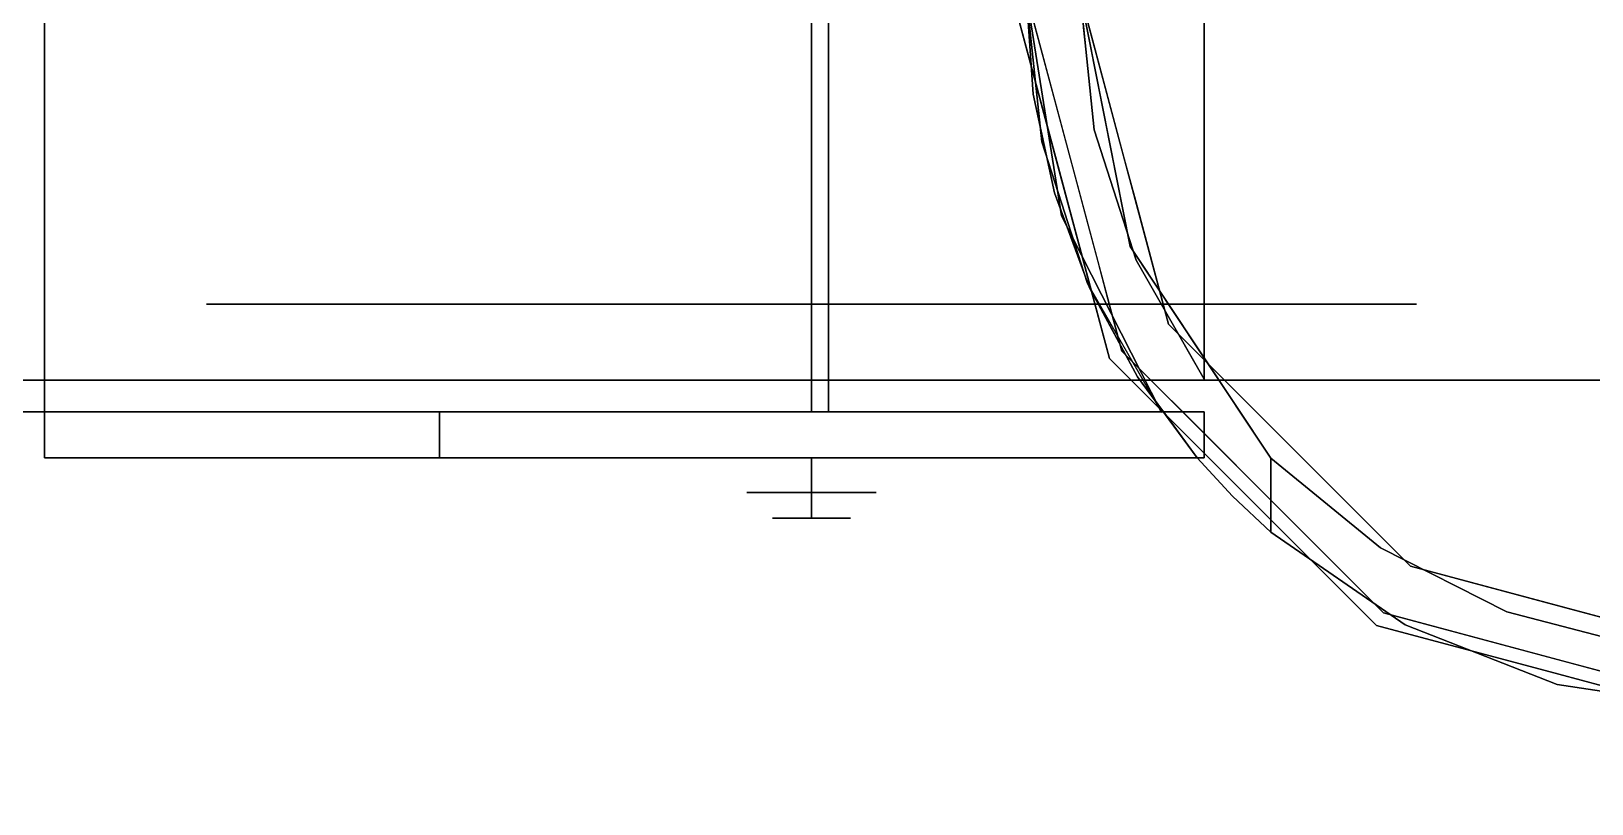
# Model space of a CAD drawing. Header units: millimetres. Extents: x -1 to 1346, y -1098 to 14.
# Drawn here: x 1192.1 to 1269, y -635.1 to -597 of the extents above; entities that cross this region are included whole.
import ezdxf

# ---------------------------------------------------------------- set-up
doc = ezdxf.new("R2010")
doc.units = ezdxf.units.MM
doc.layers.add('IQ_200_3D', color=1, linetype='Continuous')
doc.layers.add('IQ_204_3D', color=7, linetype='Continuous')

# ---------------------------------------------------------------- blocks, each defined once
blk = doc.blocks.new('hpp_cutout_2c_l_3d')
at = {"layer": 'IQ_200_3D'}
mesh = blk.add_polyface(dxfattribs=at)
corners = [(1345, 0, 50), (0, 0, 50), (0, -700, 50), (1345, -700, 50)]
mesh.append_faces([[corners[k] for k in face] for face in [(0, 1, 2, 3)]])
mesh = blk.add_polyface(dxfattribs=at)
corners = [(1345, -700, 0), (0, -700, 0), (0, 0, 0), (1345, 0, 0)]
mesh.append_faces([[corners[k] for k in face] for face in [(0, 1, 2, 3)]])

msp = doc.modelspace()

# ---------------------------------------------------------------- linework, layer by layer
at = {"layer": 'IQ_200_3D'}
msp.add_3dface([(1343, -645, 155), (2, -645, 155), (2, 0, 155), (1343, 0, 155)], dxfattribs=at)
at = {"layer": 'IQ_204_3D'}
for points, invisible_edges in [([(1192.739, -618.043, 109.985), (1241.477, -600.137, 109.985), (1241.125, -595.173, 109.985), (1192.739, -572.273, 109.985)], 5), ([(1192.739, -572.273, 109.985), (1192.739, -572.273, 105.995), (1192.739, -574.532, 105.995), (1192.739, -618.043, 109.985)], 4), ([(1192.739, -615.784, 105.995), (1192.739, -618.043, 105.995), (1192.739, -618.043, 109.985), (1192.739, -574.532, 105.995)], 4), ([(1241.125, -595.173, 105.995), (1241.89, -602.471, 105.995), (1192.739, -615.813, 105.995), (1192.739, -574.532, 105.995)], 10), ([(1199.668, -576.123, 12.079), (1199.668, -614.223, 12.079), (1190.83, -614.223, 19.127), (1190.83, -576.123, 19.127)], 5), ([(1190.83, -614.223, 82.473), (1199.668, -614.223, 89.521), (1199.668, -576.123, 89.521), (1190.83, -576.123, 82.473)], 10), ([(1199.668, -614.223, 89.521), (1208.506, -614.223, 96.569), (1208.506, -576.123, 96.569), (1199.668, -576.123, 89.521)], 10), ([(1199.668, -614.223, 12.079), (1199.668, -576.123, 12.079), (1208.506, -576.123, 5.031), (1208.506, -614.223, 5.031)], 5), ([(1208.506, -614.223, 5.031), (1208.506, -576.123, 5.031), (1216.55, -614.223, 3.195)], 3), ([(1216.55, -614.223, 98.405), (1208.506, -576.123, 96.569), (1208.506, -614.223, 96.569)], 3), ([(1216.55, -614.223, 3.195), (1208.506, -576.123, 5.031), (1219.526, -576.123, 2.515)], 13), ([(1208.506, -576.123, 96.569), (1216.55, -614.223, 98.405), (1219.526, -576.123, 99.085)], 3), ([(1230.547, -614.223), (1216.55, -614.223, 3.195), (1219.526, -576.123, 2.515)], 14), ([(1230.547, -614.223, 101.6), (1219.526, -576.123, 99.085), (1216.55, -614.223, 98.405)], 3), ([(1230.547, -576.123), (1230.547, -614.223), (1219.526, -576.123, 2.515)], 2), ([(1230.547, -614.223, 101.6), (1230.547, -576.123, 101.6), (1219.526, -576.123, 99.085)], 12), ([(1230.547, -576.123, 101.6), (1230.547, -614.223, 101.6), (1241.568, -576.123, 99.085)], 2), ([(1230.547, -614.223, 101.6), (1244.544, -614.223, 98.405), (1241.568, -576.123, 99.085)], 14), ([(1230.547, -614.223), (1241.568, -576.123, 2.515), (1244.544, -614.223, 3.195)], 3), ([(1230.547, -614.223), (1230.547, -576.123), (1241.568, -576.123, 2.515)], 12), ([(1244.544, -614.223, 98.405), (1252.588, -576.123, 96.569), (1241.568, -576.123, 99.085)], 13), ([(1252.588, -576.123, 5.031), (1244.544, -614.223, 3.195), (1241.568, -576.123, 2.515)], 3), ([(1246.544, -608.305, 109.985), (1249.889, -614.165, 109.985), (1249.889, -576.181, 109.985), (1243.78, -595.173, 109.985)], 12), ([(1252.588, -614.223, 96.569), (1252.588, -576.123, 96.569), (1244.544, -614.223, 98.405)], 3), ([(1244.544, -614.223, 3.195), (1252.588, -576.123, 5.031), (1252.588, -614.223, 5.031)], 3), ([(1246.544, -582.04, 105.995), (1249.889, -576.181, 105.995), (1249.889, -614.165, 105.995), (1246.544, -608.305, 105.995)], 8), ([(1252.588, -576.123, 96.569), (1252.588, -614.223, 96.569), (1261.426, -614.223, 89.521), (1261.426, -576.123, 89.521)], 5), ([(1252.588, -614.223, 5.031), (1252.588, -576.123, 5.031), (1261.426, -576.123, 12.079), (1261.426, -614.223, 12.079)], 5), ([(1270.264, -576.123, 19.127), (1270.264, -614.223, 19.127), (1261.426, -614.223, 12.079), (1261.426, -576.123, 12.079)], 5), ([(1261.426, -576.123, 89.521), (1261.426, -614.223, 89.521), (1270.264, -614.223, 82.473), (1270.264, -576.123, 82.473)], 5), ([(1244.478, -588.463, 105.995), (1246.544, -582.04, 105.995), (1246.544, -608.305, 105.995), (1244.478, -601.883, 105.995)], 10), ([(1243.78, -595.173, 105.995), (1244.478, -588.463, 105.995), (1244.478, -601.883, 105.995)], 2), ([(1240.414, -595.173, 155), (1242.631, -603.446, 117.107), (1242.821, -604.158, 155)], 3), ([(1240.414, -595.173, 155), (1240.414, -595.173, 117.107), (1242.631, -603.446, 117.107)], 12), ([(1243.78, -595.173, 116.938), (1241.125, -595.173, 116.938), (1245.845, -612.788, 116.938), (1248.144, -611.46, 116.938)], 4), ([(1241.125, -595.173, 116.938), (1241.125, -595.173, 109.985), (1242.305, -599.577, 116.938)], 2), ([(1241.125, -595.173, 109.985), (1241.477, -600.137, 109.985), (1242.305, -599.577, 116.938)], 14), ([(1241.89, -602.471, 105.995), (1241.125, -595.173, 105.995), (1241.125, -595.173, 52.717)], 12), ([(1241.125, -595.173, 52.717), (1242.871, -606.126, 52.717), (1241.89, -602.471, 105.995)], 14), ([(1241.125, -595.173, 52.717), (1243.78, -595.173, 52.717), (1242.871, -606.126, 52.717)], 2), ([(1246.257, -607.632, 52.717), (1247.784, -615.784, 52.717), (1242.871, -606.126, 52.717), (1243.78, -595.173, 52.717)], 5), ([(1243.78, -595.173, 109.985), (1244.478, -601.883, 109.985), (1246.544, -608.305, 109.985)], 12), ([(1243.78, -595.173, 52.717), (1243.78, -595.173, 105.995), (1245.018, -601.403, 52.717)], 2), ([(1244.478, -601.883, 105.995), (1245.018, -601.403, 52.717), (1243.78, -595.173, 105.995)], 3), ([(1244.325, -597.209, 116.938), (1243.954, -596.85, 109.985), (1243.78, -595.173, 116.938)], 3), ([(1244.325, -597.209, 116.938), (1244.129, -598.528, 109.985), (1243.954, -596.85, 109.985)], 13), ([(1244.325, -597.209, 116.938), (1244.871, -599.245, 116.938), (1244.129, -598.528, 109.985)], 14), ([(1244.304, -600.206, 109.985), (1244.129, -598.528, 109.985), (1244.871, -599.245, 116.938)], 14), ([(1241.477, -600.137, 109.985), (1242.895, -601.778, 116.938), (1242.305, -599.577, 116.938)], 13), ([(1244.304, -600.206, 109.985), (1244.871, -599.245, 116.938), (1245.416, -601.281, 116.938)], 13), ([(1241.477, -600.137, 109.985), (1192.739, -618.043, 109.985), (1242.523, -604.997, 109.985)], 3), ([(1242.895, -601.778, 116.938), (1241.477, -600.137, 109.985), (1242, -602.567, 109.985)], 13), ([(1244.478, -601.883, 109.985), (1244.304, -600.206, 109.985), (1245.416, -601.281, 116.938)], 14), ([(1245.416, -601.281, 116.938), (1245.962, -603.317, 116.938), (1244.478, -601.883, 109.985)], 14), ([(1244.478, -601.883, 105.995), (1246.257, -607.632, 52.717), (1245.018, -601.403, 52.717)], 13), ([(1242, -602.567, 109.985), (1243.485, -603.98, 116.938), (1242.895, -601.778, 116.938)], 13), ([(1246.257, -607.632, 52.717), (1244.478, -601.883, 105.995), (1246.544, -608.305, 105.995)], 13), ([(1244.995, -603.489, 109.985), (1244.478, -601.883, 109.985), (1245.962, -603.317, 116.938)], 14), ([(1192.739, -615.813, 105.995), (1241.89, -602.471, 105.995), (1244.149, -609.452, 105.995)], 13), ([(1241.89, -602.471, 105.995), (1242.871, -606.126, 52.717), (1244.149, -609.452, 105.995)], 3), ([(1243.485, -603.98, 116.938), (1242, -602.567, 109.985), (1242.523, -604.997, 109.985)], 13), ([(1245.229, -613.143, 117.107), (1242.821, -604.158, 155), (1242.631, -603.446, 117.107)], 3), ([(1245.511, -605.094, 109.985), (1244.995, -603.489, 109.985), (1245.962, -603.317, 116.938)], 14), ([(1245.962, -603.317, 116.938), (1246.507, -605.353, 116.938), (1245.511, -605.094, 109.985)], 14), ([(1243.485, -603.98, 116.938), (1242.523, -604.997, 109.985), (1244.075, -606.182, 116.938)], 3), ([(1245.229, -613.143, 155), (1242.821, -604.158, 155), (1245.229, -613.143, 117.107)], 14), ([(1244.244, -609.665, 109.985), (1242.523, -604.997, 109.985), (1192.739, -618.043, 109.985)], 14), ([(1244.075, -606.182, 116.938), (1242.523, -604.997, 109.985), (1243.384, -607.331, 109.985)], 13), ([(1245.511, -605.094, 109.985), (1246.507, -605.353, 116.938), (1246.028, -606.7, 109.985)], 3), ([(1247.053, -607.389, 116.938), (1246.028, -606.7, 109.985), (1246.507, -605.353, 116.938)], 3), ([(1247.784, -615.784, 52.717), (1244.149, -609.452, 105.995), (1242.871, -606.126, 52.717)], 3), ([(1243.384, -607.331, 109.985), (1244.665, -608.384, 116.938), (1244.075, -606.182, 116.938)], 13), ([(1246.544, -608.305, 109.985), (1246.028, -606.7, 109.985), (1247.053, -607.389, 116.938)], 14), ([(1244.665, -608.384, 116.938), (1243.384, -607.331, 109.985), (1244.244, -609.665, 109.985)], 13), ([(1247.053, -607.389, 116.938), (1247.598, -609.424, 116.938), (1246.544, -608.305, 109.985)], 14), ([(1247.784, -615.784, 52.717), (1246.257, -607.632, 52.717), (1249.889, -615.784, 52.717)], 3), ([(1249.889, -615.784, 52.717), (1246.257, -607.632, 52.717), (1253.181, -618.066, 52.717)], 13), ([(1246.257, -607.632, 52.717), (1246.544, -608.305, 105.995), (1249.719, -612.849, 52.717)], 3), ([(1249.889, -614.165, 105.995), (1249.719, -612.849, 52.717), (1246.544, -608.305, 105.995)], 3), ([(1247.38, -609.77, 109.985), (1246.544, -608.305, 109.985), (1247.598, -609.424, 116.938)], 14), ([(1244.244, -609.665, 109.985), (1245.255, -610.586, 116.938), (1244.665, -608.384, 116.938)], 13), ([(1244.149, -609.452, 105.995), (1247.784, -615.784, 105.995), (1192.739, -615.813, 105.995)], 12), ([(1244.244, -609.665, 109.985), (1192.739, -618.043, 109.985), (1246.608, -614.046, 109.985)], 3), ([(1247.805, -615.813, 105.995), (1244.149, -609.452, 105.995), (1247.784, -615.784, 52.717)], 2), ([(1245.426, -611.856, 109.985), (1245.255, -610.586, 116.938), (1244.244, -609.665, 109.985)], 3), ([(1247.598, -609.424, 116.938), (1248.144, -611.46, 116.938), (1247.38, -609.77, 109.985)], 14), ([(1248.217, -611.235, 109.985), (1247.38, -609.77, 109.985), (1248.144, -611.46, 116.938)], 14), ([(1225.145, -610.474, 53.919), (1212.118, -610.474, 76.165), (1200.729, -610.474, 60.489), (1200.729, -610.474, 41.111)], 9), ([(1200.729, -610.474, 41.111), (1212.118, -610.474, 25.435), (1225.145, -610.474, 47.681), (1225.145, -610.474, 53.919)], 10), ([(1200.729, -614.223, 41.111), (1206.423, -614.223, 33.273), (1206.423, -610.474, 33.273), (1200.729, -610.474, 41.111)], 10), ([(1200.729, -614.223, 60.489), (1200.729, -614.223, 50.8), (1200.729, -610.474, 50.8), (1200.729, -610.474, 60.489)], 10), ([(1200.729, -610.474, 60.489), (1206.423, -610.474, 68.327), (1206.423, -614.223, 68.327), (1200.729, -614.223, 60.489)], 10), ([(1200.729, -614.223, 50.8), (1200.729, -614.223, 41.111), (1200.729, -610.474, 41.111), (1200.729, -610.474, 50.8)], 10), ([(1212.118, -610.474, 25.435), (1206.423, -610.474, 33.273), (1206.423, -614.223, 33.273), (1212.118, -614.223, 25.435)], 10), ([(1212.118, -614.223, 76.165), (1206.423, -614.223, 68.327), (1206.423, -610.474, 68.327), (1212.118, -610.474, 76.165)], 10), ([(1230.547, -610.474, 57.038), (1230.547, -610.474, 82.153), (1212.118, -610.474, 76.165), (1225.145, -610.474, 53.919)], 4), ([(1212.118, -610.474, 25.435), (1230.547, -610.474, 19.447), (1230.547, -610.474, 44.562), (1225.145, -610.474, 47.681)], 8), ([(1219.116, -614.223, 23.161), (1212.118, -610.474, 25.435), (1212.118, -614.223, 25.435)], 3), ([(1212.118, -610.474, 76.165), (1219.116, -610.474, 78.439), (1212.118, -614.223, 76.165)], 14), ([(1221.333, -610.474, 22.441), (1212.118, -610.474, 25.435), (1219.116, -614.223, 23.161)], 14), ([(1221.333, -614.223, 79.159), (1212.118, -614.223, 76.165), (1219.116, -610.474, 78.439)], 14), ([(1221.333, -610.474, 22.441), (1219.116, -614.223, 23.161), (1224.831, -614.223, 21.304)], 13), ([(1221.333, -614.223, 79.159), (1219.116, -610.474, 78.439), (1224.831, -610.474, 80.296)], 13), ([(1221.333, -614.223, 79.159), (1224.831, -610.474, 80.296), (1230.547, -614.223, 82.153)], 3), ([(1221.333, -610.474, 22.441), (1224.831, -614.223, 21.304), (1230.547, -610.474, 19.447)], 3), ([(1230.547, -614.223, 19.447), (1230.547, -610.474, 19.447), (1224.831, -614.223, 21.304)], 2), ([(1230.547, -610.474, 82.153), (1230.547, -614.223, 82.153), (1224.831, -610.474, 80.296)], 2), ([(1230.547, -610.474, 44.562), (1230.547, -615.784, 44.562), (1225.145, -615.784, 47.681), (1225.145, -610.474, 47.681)], 4), ([(1225.145, -610.474, 47.681), (1225.145, -615.784, 47.681), (1225.145, -615.784, 53.919), (1225.145, -610.474, 53.919)], 5), ([(1225.145, -610.474, 53.919), (1225.145, -615.784, 53.919), (1230.547, -615.784, 57.038), (1230.547, -610.474, 57.038)], 1), ([(1235.949, -610.474, 53.919), (1260.366, -610.474, 60.489), (1248.976, -610.474, 76.165), (1230.547, -610.474, 57.038)], 5), ([(1230.547, -610.474, 82.153), (1230.547, -610.474, 57.038), (1248.976, -610.474, 76.165)], 2), ([(1248.976, -610.474, 25.435), (1260.366, -610.474, 41.111), (1235.949, -610.474, 47.681), (1230.547, -610.474, 44.562)], 10), ([(1230.547, -610.474, 19.447), (1248.976, -610.474, 25.435), (1230.547, -610.474, 44.562)], 2), ([(1230.547, -614.223, 82.153), (1230.547, -610.474, 82.153), (1236.263, -614.223, 80.296)], 2), ([(1230.547, -610.474, 19.447), (1230.547, -614.223, 19.447), (1236.263, -610.474, 21.304)], 2), ([(1239.762, -614.223, 22.441), (1236.263, -610.474, 21.304), (1230.547, -614.223, 19.447)], 3), ([(1239.762, -610.474, 79.159), (1236.263, -614.223, 80.296), (1230.547, -610.474, 82.153)], 3), ([(1230.547, -610.474, 57.038), (1230.547, -615.784, 57.038), (1235.949, -615.784, 53.919), (1235.949, -610.474, 53.919)], 4), ([(1235.949, -610.474, 47.681), (1235.949, -615.784, 47.681), (1230.547, -615.784, 44.562), (1230.547, -610.474, 44.562)], 1), ([(1260.366, -610.474, 41.111), (1260.366, -610.474, 60.489), (1235.949, -610.474, 53.919), (1235.949, -610.474, 47.681)], 10), ([(1235.949, -610.474, 53.919), (1235.949, -615.784, 53.919), (1235.949, -615.784, 47.681), (1235.949, -610.474, 47.681)], 5), ([(1239.762, -610.474, 79.159), (1241.978, -614.223, 78.439), (1236.263, -614.223, 80.296)], 13), ([(1239.762, -614.223, 22.441), (1241.978, -610.474, 23.161), (1236.263, -610.474, 21.304)], 13), ([(1239.762, -610.474, 79.159), (1248.976, -610.474, 76.165), (1241.978, -614.223, 78.439)], 14), ([(1239.762, -614.223, 22.441), (1248.976, -614.223, 25.435), (1241.978, -610.474, 23.161)], 14), ([(1241.978, -614.223, 78.439), (1248.976, -610.474, 76.165), (1248.976, -614.223, 76.165)], 3), ([(1248.976, -610.474, 25.435), (1241.978, -610.474, 23.161), (1248.976, -614.223, 25.435)], 14), ([(1245.255, -610.586, 116.938), (1245.426, -611.856, 109.985), (1245.845, -612.788, 116.938)], 3), ([(1254.671, -610.474, 68.327), (1260.366, -614.223, 60.489), (1254.671, -614.223, 68.327), (1248.976, -610.474, 76.165)], 5), ([(1248.976, -614.223, 76.165), (1248.976, -610.474, 76.165), (1254.671, -614.223, 68.327)], 3), ([(1254.671, -610.474, 33.273), (1248.976, -614.223, 25.435), (1254.671, -614.223, 33.273), (1260.366, -610.474, 41.111)], 5), ([(1254.671, -610.474, 33.273), (1248.976, -610.474, 25.435), (1248.976, -614.223, 25.435)], 14), ([(1254.671, -610.474, 68.327), (1260.366, -610.474, 60.489), (1260.366, -614.223, 60.489)], 14), ([(1260.366, -614.223, 41.111), (1260.366, -610.474, 41.111), (1254.671, -614.223, 33.273)], 3), ([(1260.366, -614.223, 41.111), (1260.366, -614.223, 50.8), (1260.366, -610.474, 50.8), (1260.366, -610.474, 41.111)], 10), ([(1260.366, -614.223, 50.8), (1260.366, -614.223, 60.489), (1260.366, -610.474, 60.489), (1260.366, -610.474, 50.8)], 10), ([(1248.144, -611.46, 116.938), (1249.053, -612.7, 109.985), (1248.217, -611.235, 109.985)], 13), ([(1245.845, -612.788, 116.938), (1245.426, -611.856, 109.985), (1246.608, -614.046, 109.985)], 13), ([(1248.144, -611.46, 116.938), (1245.845, -612.788, 116.938), (1258.74, -625.682, 116.938), (1260.067, -623.384, 116.938)], 5), ([(1249.634, -612.951, 116.938), (1249.053, -612.7, 109.985), (1248.144, -611.46, 116.938)], 3), ([(1246.608, -614.046, 109.985), (1247.457, -614.399, 116.938), (1245.845, -612.788, 116.938)], 13), ([(1249.634, -612.951, 116.938), (1249.889, -614.165, 109.985), (1249.053, -612.7, 109.985)], 13), ([(1249.634, -612.951, 116.938), (1251.125, -614.441, 116.938), (1249.889, -614.165, 109.985)], 14), ([(1249.889, -614.165, 105.995), (1253.181, -618.066, 52.717), (1249.719, -612.849, 52.717)], 13), ([(1245.229, -613.143, 155), (1245.229, -613.143, 117.107), (1251.807, -619.721, 117.107), (1251.807, -619.721, 155)], 5), ([(1181.021, -614.223, 62.104), (1200.729, -614.223, 41.111), (1200.729, -614.223, 60.489), (1190.83, -614.223, 82.473)], 5), ([(1200.729, -614.223, 41.111), (1181.021, -614.223, 62.104), (1181.021, -614.223, 39.496), (1190.83, -614.223, 19.127)], 9), ([(1212.118, -614.223, 76.165), (1208.506, -614.223, 96.569), (1190.83, -614.223, 82.473), (1200.729, -614.223, 60.489)], 5), ([(1212.118, -614.223, 25.435), (1200.729, -614.223, 41.111), (1190.83, -614.223, 19.127), (1208.506, -614.223, 5.031)], 10), ([(1249.558, -618.043, 109.985), (1246.608, -614.046, 109.985), (1192.739, -618.043, 109.985)], 2), ([(1230.547, -614.223, 82.153), (1230.547, -614.223, 101.6), (1208.506, -614.223, 96.569), (1212.118, -614.223, 76.165)], 4), ([(1230.547, -614.223, 19.447), (1212.118, -614.223, 25.435), (1208.506, -614.223, 5.031), (1230.547, -614.223)], 2), ([(1252.588, -614.223, 96.569), (1230.547, -614.223, 101.6), (1230.547, -614.223, 82.153), (1248.976, -614.223, 76.165)], 8), ([(1252.588, -614.223, 5.031), (1248.976, -614.223, 25.435), (1230.547, -614.223, 19.447), (1230.547, -614.223)], 1), ([(1248.083, -616.045, 109.985), (1247.457, -614.399, 116.938), (1246.608, -614.046, 109.985)], 3), ([(1247.457, -614.399, 116.938), (1248.083, -616.045, 109.985), (1249.069, -616.011, 116.938)], 3), ([(1248.976, -614.223, 76.165), (1260.366, -614.223, 60.489), (1270.264, -614.223, 82.473), (1252.588, -614.223, 96.569)], 10), ([(1270.264, -614.223, 19.127), (1260.366, -614.223, 41.111), (1248.976, -614.223, 25.435), (1252.588, -614.223, 5.031)], 5), ([(1249.889, -614.165, 105.995), (1251.125, -614.441, 116.938), (1254.106, -617.422, 116.938)], 13), ([(1249.889, -614.165, 109.985), (1251.125, -614.441, 116.938), (1249.889, -614.165, 105.995)], 3), ([(1280.073, -614.223, 62.104), (1270.264, -614.223, 82.473), (1260.366, -614.223, 60.489), (1260.366, -614.223, 41.111)], 10), ([(1260.366, -614.223, 41.111), (1270.264, -614.223, 19.127), (1280.073, -614.223, 39.496), (1280.073, -614.223, 62.104)], 9), ([(1157.413, -615.784, 120.267), (1156.027, -615.784, 116.836), (1191.353, -615.784, 102.564), (1192.739, -615.784, 105.995)], 4), ([(1231.387, -615.784, 102.564), (1231.387, -615.784, 105.995), (1192.739, -615.784, 105.995), (1191.353, -615.784, 102.564)], 4), ([(1212.214, -615.784, 98.177), (1192.739, -615.784, 105.995), (1247.784, -615.784, 105.995)], 12), ([(1247.784, -615.784, 52.717), (1212.856, -615.784, 47.385), (1212.214, -615.784, 52.261), (1212.214, -615.784, 98.177)], 9), ([(1247.784, -615.784, 105.995), (1247.784, -615.784, 52.717), (1212.214, -615.784, 98.177)], 14), ([(1212.214, -615.784, 52.261), (1212.856, -615.784, 47.385), (1212.856, -618.043, 47.385), (1212.214, -618.043, 52.261)], 2), ([(1247.784, -615.784, 52.717), (1214.738, -615.784, 42.842), (1212.856, -615.784, 47.385)], 13), ([(1212.856, -615.784, 47.385), (1214.738, -615.784, 42.842), (1214.738, -618.043, 42.842), (1212.856, -618.043, 47.385)], 10), ([(1247.784, -615.784, 52.717), (1221.633, -615.784, 35.947), (1217.731, -615.784, 38.941), (1214.738, -615.784, 42.842)], 9), ([(1214.738, -615.784, 42.842), (1217.731, -615.784, 38.941), (1217.731, -618.043, 38.941), (1214.738, -618.043, 42.842)], 10), ([(1217.731, -615.784, 38.941), (1221.633, -615.784, 35.947), (1221.633, -618.043, 35.947), (1217.731, -618.043, 38.941)], 10), ([(1247.784, -615.784, 52.717), (1231.051, -615.784, 33.423), (1226.176, -615.784, 34.065), (1221.633, -615.784, 35.947)], 9), ([(1221.633, -615.784, 35.947), (1226.176, -615.784, 34.065), (1226.176, -618.043, 34.065), (1221.633, -618.043, 35.947)], 10), ([(1230.547, -615.784, 50.8), (1230.547, -615.784, 57.038), (1225.145, -615.784, 53.919), (1225.145, -615.784, 47.681)], 8), ([(1225.145, -615.784, 47.681), (1230.547, -615.784, 44.562), (1230.547, -615.784, 50.8)], 12), ([(1231.051, -618.043, 33.423), (1226.176, -618.043, 34.065), (1226.176, -615.784, 34.065), (1231.051, -615.784, 33.423)], 10), ([(1235.949, -615.784, 53.919), (1230.547, -615.784, 57.038), (1230.547, -615.784, 50.8), (1235.949, -615.784, 47.681)], 4), ([(1230.547, -615.784, 44.562), (1235.949, -615.784, 47.681), (1230.547, -615.784, 50.8)], 2), ([(1231.051, -615.784, 33.423), (1247.784, -615.784, 52.717), (1235.927, -615.784, 34.065)], 3), ([(1231.051, -615.784, 33.423), (1235.927, -615.784, 34.065), (1235.927, -618.043, 34.065), (1231.051, -618.043, 33.423)], 10), ([(1240.47, -615.784, 35.947), (1235.927, -615.784, 34.065), (1247.784, -615.784, 52.717), (1244.371, -615.784, 38.941)], 6), ([(1235.927, -615.784, 34.065), (1240.47, -615.784, 35.947), (1240.47, -618.043, 35.947), (1235.927, -618.043, 34.065)], 10), ([(1240.47, -615.784, 35.947), (1244.371, -615.784, 38.941), (1244.371, -618.043, 38.941), (1240.47, -618.043, 35.947)], 10), ([(1247.365, -615.784, 42.842), (1244.371, -615.784, 38.941), (1247.784, -615.784, 52.717), (1249.247, -615.784, 47.385)], 6), ([(1244.371, -615.784, 38.941), (1247.365, -615.784, 42.842), (1247.365, -618.043, 42.842), (1244.371, -618.043, 38.941)], 10), ([(1247.365, -615.784, 42.842), (1249.247, -615.784, 47.385), (1249.247, -618.043, 47.385), (1247.365, -618.043, 42.842)], 10), ([(1249.889, -615.784, 52.261), (1249.247, -615.784, 47.385), (1247.784, -615.784, 52.717), (1249.889, -615.784, 52.717)], 2), ([(1249.069, -616.011, 116.938), (1248.083, -616.045, 109.985), (1249.558, -618.043, 109.985)], 13), ([(1249.558, -618.043, 109.985), (1252.293, -619.235, 116.938), (1250.681, -617.623, 116.938), (1249.069, -616.011, 116.938)], 9), ([(1249.889, -618.043, 52.261), (1249.247, -618.043, 47.385), (1249.247, -615.784, 47.385), (1249.889, -615.784, 52.261)], 2), ([(1249.889, -618.043, 52.717), (1249.889, -615.784, 52.717), (1253.181, -618.066, 52.717)], 14), ([(1258.592, -622.479, 58.128), (1253.181, -618.066, 52.717), (1254.106, -617.422, 116.938)], 14), ([(1258.592, -622.479, 58.128), (1254.106, -617.422, 116.938), (1260.067, -623.384, 116.938)], 13), ([(1192.739, -618.043, 109.985), (1192.739, -618.043, 105.995), (1212.214, -618.043, 98.177), (1249.558, -618.043, 109.985)], 4), ([(1212.214, -618.043, 98.177), (1212.214, -618.043, 52.261), (1249.558, -618.043, 52.717), (1249.558, -618.043, 109.985)], 10), ([(1212.856, -618.043, 47.385), (1214.738, -618.043, 42.842), (1249.558, -618.043, 52.717), (1212.214, -618.043, 52.261)], 6), ([(1217.731, -618.043, 38.941), (1221.633, -618.043, 35.947), (1249.558, -618.043, 52.717), (1214.738, -618.043, 42.842)], 6), ([(1226.176, -618.043, 34.065), (1231.051, -618.043, 33.423), (1249.558, -618.043, 52.717), (1221.633, -618.043, 35.947)], 6), ([(1230.547, -618.043, 47.612), (1230.547, -619.747, 47.612), (1227.359, -619.747, 50.8), (1227.359, -618.043, 50.8)], 4), ([(1230.547, -619.747, 53.988), (1230.547, -618.043, 53.988), (1227.359, -618.043, 50.8), (1227.359, -619.747, 50.8)], 4), ([(1230.547, -618.043, 53.988), (1230.547, -619.747, 53.988), (1233.735, -619.747, 50.8), (1233.735, -618.043, 50.8)], 4), ([(1230.547, -619.747, 47.612), (1230.547, -618.043, 47.612), (1233.735, -618.043, 50.8), (1233.735, -619.747, 50.8)], 4), ([(1249.558, -618.043, 52.717), (1231.051, -618.043, 33.423), (1235.927, -618.043, 34.065), (1240.47, -618.043, 35.947)], 9), ([(1249.558, -618.043, 52.717), (1240.47, -618.043, 35.947), (1244.371, -618.043, 38.941)], 13), ([(1247.365, -618.043, 42.842), (1249.247, -618.043, 47.385), (1249.558, -618.043, 52.717), (1244.371, -618.043, 38.941)], 6), ([(1249.889, -618.043, 52.261), (1249.889, -618.043, 52.717), (1249.558, -618.043, 52.717), (1249.247, -618.043, 47.385)], 4), ([(1249.558, -618.043, 109.985), (1251.293, -619.932, 52.717), (1253.181, -621.707, 52.717)], 13), ([(1249.558, -618.043, 52.717), (1251.293, -619.932, 52.717), (1249.558, -618.043, 109.985)], 2), ([(1249.558, -618.043, 52.717), (1249.889, -618.043, 52.717), (1251.293, -619.932, 52.717)], 2), ([(1253.181, -618.066, 52.717), (1253.181, -621.707, 52.717), (1251.293, -619.932, 52.717), (1249.889, -618.043, 52.717)], 12), ([(1258.592, -622.479, 58.128), (1253.181, -621.707, 52.717), (1253.181, -618.066, 52.717)], 1), ([(1230.547, -619.747, 47.612), (1230.547, -621.017, 48.882), (1228.629, -621.017, 50.8), (1227.359, -619.747, 50.8)], 4), ([(1227.359, -619.747, 50.8), (1230.547, -621.017, 52.718), (1230.547, -619.747, 53.988)], 1), ([(1230.547, -621.017, 52.718), (1227.359, -619.747, 50.8), (1228.629, -621.017, 50.8)], 3), ([(1230.547, -619.747, 53.988), (1230.547, -621.017, 52.718), (1232.465, -621.017, 50.8), (1233.735, -619.747, 50.8)], 4), ([(1233.735, -619.747, 50.8), (1230.547, -621.017, 48.882), (1230.547, -619.747, 47.612)], 1), ([(1230.547, -621.017, 48.882), (1233.735, -619.747, 50.8), (1232.465, -621.017, 50.8)], 3), ([(1251.807, -619.721, 155), (1251.807, -619.721, 117.107), (1258.384, -626.299, 117.107), (1258.384, -626.299, 155)], 5), ([(1252.293, -619.235, 116.938), (1253.181, -621.707, 52.717), (1258.74, -625.682, 116.938)], 3), ([(1253.181, -621.707, 52.717), (1259.805, -626.273, 59.341), (1258.74, -625.682, 116.938)], 14), ([(1253.181, -621.707, 52.717), (1258.592, -622.479, 58.128), (1259.805, -626.273, 59.341)], 3), ([(1264.819, -625.637, 64.355), (1258.592, -622.479, 58.128), (1260.067, -623.384, 116.938)], 14), ([(1264.819, -625.637, 64.355), (1259.805, -626.273, 59.341), (1258.592, -622.479, 58.128)], 3), ([(1260.067, -623.384, 116.938), (1258.74, -625.682, 116.938), (1276.355, -630.402, 116.938), (1276.355, -627.748, 116.938)], 5), ([(1268.211, -625.566, 116.938), (1264.819, -625.637, 64.355), (1260.067, -623.384, 116.938)], 3), ([(1258.74, -625.682, 116.938), (1259.805, -626.273, 59.341), (1267.292, -629.217, 66.829)], 13), ([(1258.74, -625.682, 116.938), (1267.292, -629.217, 66.829), (1267.548, -628.042, 116.938)], 3), ([(1267.292, -629.217, 66.829), (1259.805, -626.273, 59.341), (1264.819, -625.637, 64.355)], 14), ([(1268.211, -625.566, 116.938), (1271.576, -627.396, 71.112), (1264.819, -625.637, 64.355)], 13), ([(1264.819, -625.637, 64.355), (1271.576, -627.396, 71.112), (1267.292, -629.217, 66.829)], 14), ([(1268.211, -625.566, 116.938), (1276.355, -627.748, 116.938), (1271.576, -627.396, 71.112)], 14), ([(1267.37, -628.706, 117.107), (1276.355, -631.114, 117.107), (1267.37, -628.706, 155), (1258.384, -626.299, 155)], 10), ([(1258.384, -626.299, 155), (1258.384, -626.299, 117.107), (1267.37, -628.706, 117.107)], 13), ([(1275.252, -630.385, 74.789), (1267.292, -629.217, 66.829), (1271.576, -627.396, 71.112)], 14), ([(1275.252, -630.385, 74.789), (1267.548, -628.042, 116.938), (1267.292, -629.217, 66.829)], 3), ([(1275.252, -630.385, 74.789), (1276.355, -630.402, 116.938), (1267.548, -628.042, 116.938)], 13), ([(1276.355, -631.114, 117.107), (1276.355, -631.114, 155), (1267.37, -628.706, 155)], 13)]:
    msp.add_3dface(points, dxfattribs=dict(at, invisible_edges=invisible_edges))
for points in [[(1192.739, -615.784, 105.995), (1192.739, -574.532, 105.995), (1157.413, -574.532, 120.267), (1157.413, -615.784, 120.267)], [(1191.353, -615.784, 102.564), (1191.353, -574.532, 102.564), (1231.387, -574.532, 102.564), (1231.387, -615.784, 102.564)], [(1231.387, -615.784, 105.995), (1231.387, -574.532, 105.995), (1192.739, -574.532, 105.995), (1192.739, -615.784, 105.995)], [(1231.387, -615.784, 102.564), (1231.387, -574.532, 102.564), (1231.387, -574.532, 105.995), (1231.387, -615.784, 105.995)], [(1249.889, -614.165, 109.985), (1249.889, -614.165, 105.995), (1249.889, -576.181, 105.995), (1249.889, -576.181, 109.985)], [(1192.739, -618.043, 105.995), (1192.739, -615.784, 105.995), (1212.214, -615.784, 98.177), (1212.214, -618.043, 98.177)], [(1212.214, -618.043, 98.177), (1212.214, -615.784, 98.177), (1212.214, -615.784, 52.261), (1212.214, -618.043, 52.261)], [(1249.889, -615.784, 52.261), (1249.889, -615.784, 52.717), (1249.889, -618.043, 52.717), (1249.889, -618.043, 52.261)], [(1227.359, -618.043, 50.8), (1230.547, -618.043, 53.988), (1230.547, -618.043, 50.8), (1230.547, -618.043, 47.612)], [(1230.547, -618.043, 50.8), (1230.547, -618.043, 53.988), (1233.735, -618.043, 50.8), (1230.547, -618.043, 47.612)], [(1230.547, -621.017, 50.8), (1230.547, -621.017, 52.718), (1228.629, -621.017, 50.8), (1230.547, -621.017, 48.882)], [(1232.465, -621.017, 50.8), (1230.547, -621.017, 52.718), (1230.547, -621.017, 50.8), (1230.547, -621.017, 48.882)]]:
    msp.add_3dface(points, dxfattribs=at)

# ---------------------------------------------------------------- block references
msp.add_blockref('hpp_cutout_2c_l_3d', (0, 0, 855))

doc.saveas('drawing.dxf')
